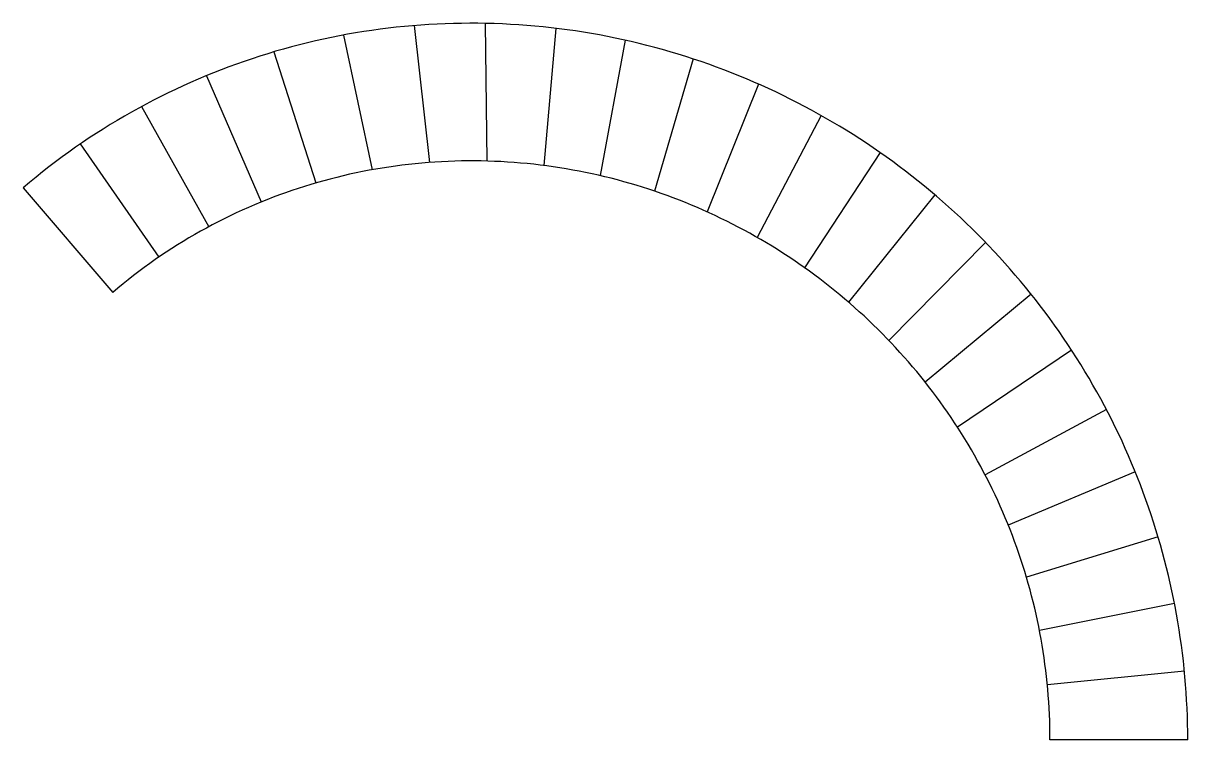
# Model space of a CAD drawing. Header units: millimetres. Extents: x -342 to 503, y 0 to 520.
import ezdxf

# ---------------------------------------------------------------- set-up
doc = ezdxf.new("R2010")
doc.units = ezdxf.units.MM

msp = doc.modelspace()

# ---------------------------------------------------------------- linework, layer by layer
for p, q in [((-58.68, 518.58), (-47.44, 419.21)), ((-7.1, 520.19), (-5.74, 420.2)), ((44.21, 516.6), (35.68, 416.97)), ((-109.98, 511.7), (-88.97, 413.94)), ((94.74, 507.93), (76.4, 409.63)), ((-160.43, 499.57), (-129.86, 404.36)), ((143.99, 494.36), (116.03, 398.35)), ((-209.46, 482.23), (-169.62, 390.51)), ((191.51, 476.08), (154.19, 383.3)), ((-256.5, 459.85), (-207.78, 372.52)), ((236.87, 453.35), (190.56, 364.72)), ((-300.98, 432.64), (-243.88, 350.55)), ((279.69, 426.42), (224.84, 342.8)), ((-342.39, 400.89), (-277.44, 324.85)), ((-342.39, 400.89), (-277.44, 324.85)), ((319.6, 395.6), (256.76, 317.81)), ((356.29, 361.18), (286.06, 289.99)), ((389.43, 323.51), (312.51, 259.61)), ((418.77, 282.93), (335.91, 226.95)), ((444.05, 239.79), (356.06, 192.28)), ((465.05, 194.49), (372.79, 155.91)), ((481.59, 147.44), (385.97, 118.16)), ((493.51, 99.04), (395.46, 79.36)), ((500.7, 49.75), (401.19, 39.86)), ((503.11, 0), (403.11, 0)), ((503.11, 0), (403.11, 0))]:
    msp.add_line(p, q)
for points in [[(503.11, 0), (503.08, 5.73), (502.99, 11.46), (502.84, 17.19), (502.62, 22.91), (502.33, 28.63), (501.98, 34.35), (501.56, 40.07), (501.08, 45.78), (500.54, 51.48), (499.94, 57.18), (499.27, 62.87), (498.55, 68.56), (497.75, 74.23), (496.9, 79.9), (495.98, 85.56), (494.99, 91.2), (493.94, 96.84), (492.83, 102.46), (491.67, 108.08), (490.44, 113.68), (489.15, 119.26), (487.79, 124.83), (486.37, 130.39), (484.89, 135.93), (483.34, 141.45), (481.73, 146.96), (480.07, 152.45), (478.35, 157.92), (476.57, 163.37), (474.72, 168.81), (472.82, 174.22), (470.85, 179.61), (468.82, 184.98), (466.73, 190.32), (464.58, 195.65), (462.38, 200.95), (460.12, 206.23), (457.81, 211.49), (455.43, 216.72), (452.99, 221.92), (450.49, 227.09), (447.94, 232.24), (445.32, 237.36), (442.66, 242.45), (439.94, 247.51), (437.17, 252.55), (434.33, 257.55), (431.44, 262.53), (428.5, 267.47), (425.49, 272.38), (422.44, 277.25), (419.32, 282.09), (416.16, 286.9), (412.95, 291.68), (409.69, 296.43), (406.37, 301.13), (402.99, 305.8), (399.56, 310.44), (396.08, 315.03), (392.55, 319.58), (388.97, 324.1), (385.34, 328.59), (381.67, 333.04), (377.94, 337.44), (374.16, 341.81), (370.34, 346.13), (366.46, 350.41), (362.53, 354.64), (358.55, 358.83), (354.54, 362.99), (350.48, 367.1), (346.37, 371.18), (342.22, 375.2), (338.02, 379.18), (333.77, 383.11), (329.48, 386.99), (325.14, 390.83), (320.75, 394.62), (316.34, 398.37), (311.88, 402.07), (307.38, 405.72), (302.83, 409.32), (298.24, 412.88), (293.61, 416.38), (288.94, 419.82), (284.23, 423.22), (279.48, 426.56), (274.7, 429.87), (269.88, 433.12), (265.02, 436.32), (260.13, 439.46), (255.2, 442.54), (250.23, 445.58), (245.22, 448.55), (240.18, 451.47), (235.11, 454.34), (230, 457.16), (224.87, 459.92), (219.69, 462.62), (214.49, 465.26), (209.26, 467.85), (203.99, 470.38), (198.69, 472.84), (193.37, 475.25), (188.02, 477.61), (182.64, 479.9), (177.23, 482.14), (171.79, 484.32), (166.33, 486.43), (160.84, 488.49), (155.33, 490.48), (149.8, 492.41), (144.23, 494.28), (138.65, 496.09), (133.05, 497.83), (127.42, 499.51), (121.77, 501.13), (116.1, 502.69), (110.41, 504.18), (104.71, 505.6), (98.98, 506.97), (93.24, 508.26), (87.48, 509.5), (81.71, 510.66), (75.92, 511.77), (70.11, 512.8), (64.29, 513.77), (58.46, 514.68), (52.62, 515.51), (46.76, 516.29), (40.89, 516.99), (35.02, 517.62), (29.13, 518.19), (23.24, 518.69), (17.34, 519.12), (11.43, 519.48), (5.51, 519.78), (-0.41, 520.01), (-6.33, 520.18), (-12.26, 520.26), (-18.19, 520.28), (-24.12, 520.23), (-30.06, 520.11), (-35.99, 519.92), (-41.92, 519.67), (-47.86, 519.34), (-53.79, 518.95), (-59.71, 518.49), (-65.64, 517.95), (-71.55, 517.34), (-77.47, 516.66), (-83.37, 515.92), (-89.27, 515.1), (-95.16, 514.22), (-101.05, 513.28), (-106.92, 512.26), (-112.78, 511.17), (-118.63, 510), (-124.47, 508.76), (-130.29, 507.45), (-136.1, 506.08), (-141.89, 504.65), (-147.67, 503.14), (-153.44, 501.57), (-159.19, 499.94), (-164.91, 498.21), (-170.61, 496.42), (-176.3, 494.56), (-181.96, 492.63), (-187.6, 490.64), (-193.22, 488.59), (-198.82, 486.47), (-204.39, 484.28), (-209.94, 482.03), (-215.45, 479.69), (-220.94, 477.29), (-226.4, 474.83), (-231.83, 472.3), (-237.24, 469.71), (-242.61, 467.06), (-247.96, 464.35), (-253.28, 461.57), (-258.55, 458.72), (-263.79, 455.8), (-268.99, 452.81), (-274.16, 449.77), (-279.29, 446.67), (-284.39, 443.5), (-289.46, 440.28), (-294.48, 437.01), (-299.47, 433.67), (-304.41, 430.26), (-309.3, 426.78), (-314.15, 423.24), (-318.96, 419.65), (-323.73, 416.01), (-328.46, 412.31), (-333.14, 408.55), (-337.79, 404.75), (-342.39, 400.89)], [(403.11, 0), (403.09, 4.59), (403.02, 9.18), (402.9, 13.77), (402.72, 18.36), (402.49, 22.94), (402.21, 27.53), (401.88, 32.1), (401.49, 36.68), (401.06, 41.25), (400.59, 45.82), (400.06, 50.38), (399.48, 54.93), (398.85, 59.48), (398.17, 64.03), (397.43, 68.56), (396.64, 73.08), (395.81, 77.6), (394.93, 82.11), (394, 86.61), (393.02, 91.1), (391.99, 95.58), (390.91, 100.04), (389.78, 104.5), (388.6, 108.94), (387.36, 113.36), (386.08, 117.78), (384.76, 122.18), (383.39, 126.57), (381.97, 130.95), (380.5, 135.3), (378.98, 139.65), (377.42, 143.97), (375.8, 148.28), (374.13, 152.56), (372.42, 156.84), (370.67, 161.09), (368.87, 165.33), (367.02, 169.55), (365.13, 173.75), (363.19, 177.92), (361.2, 182.08), (359.16, 186.21), (357.07, 190.32), (354.95, 194.41), (352.79, 198.48), (350.58, 202.53), (348.32, 206.55), (346.02, 210.55), (343.67, 214.52), (341.27, 218.46), (338.83, 222.38), (336.35, 226.27), (333.83, 230.14), (331.27, 233.99), (328.67, 237.81), (326.02, 241.6), (323.33, 245.35), (320.6, 249.08), (317.82, 252.78), (315, 256.45), (312.14, 260.09), (309.25, 263.7), (306.32, 267.29), (303.35, 270.84), (300.33, 274.36), (297.28, 277.85), (294.18, 281.3), (291.05, 284.71), (287.87, 288.1), (284.66, 291.45), (281.42, 294.77), (278.14, 298.06), (274.83, 301.32), (271.47, 304.53), (268.08, 307.71), (264.65, 310.85), (261.18, 313.95), (257.68, 317.02), (254.15, 320.05), (250.59, 323.05), (246.99, 326.01), (243.35, 328.93), (239.69, 331.81), (235.98, 334.65), (232.25, 337.45), (228.48, 340.2), (224.68, 342.92), (220.85, 345.6), (217, 348.25), (213.11, 350.85), (209.19, 353.4), (205.24, 355.92), (201.26, 358.38), (197.25, 360.81), (193.21, 363.19), (189.15, 365.53), (185.06, 367.83), (180.94, 370.08), (176.8, 372.29), (172.62, 374.45), (168.43, 376.56), (164.2, 378.63), (159.95, 380.65), (155.68, 382.63), (151.39, 384.56), (147.07, 386.44), (142.73, 388.28), (138.36, 390.07), (133.98, 391.81), (129.57, 393.5), (125.14, 395.15), (120.69, 396.74), (116.22, 398.28), (111.73, 399.78), (107.23, 401.22), (102.7, 402.62), (98.16, 403.96), (93.6, 405.25), (89.02, 406.49), (84.43, 407.68), (79.82, 408.82), (75.2, 409.9), (70.56, 410.94), (65.91, 411.92), (61.24, 412.85), (56.56, 413.72), (51.87, 414.55), (47.17, 415.32), (42.46, 416.03), (37.74, 416.69), (33.01, 417.3), (28.27, 417.85), (23.52, 418.35), (18.76, 418.79), (14, 419.18), (9.23, 419.51), (4.45, 419.79), (-0.33, 420.01), (-5.11, 420.18), (-9.9, 420.29), (-14.7, 420.34), (-19.49, 420.33), (-24.29, 420.27), (-29.08, 420.16), (-33.88, 419.99), (-38.68, 419.77), (-43.48, 419.49), (-48.27, 419.15), (-53.06, 418.74), (-57.85, 418.28), (-62.64, 417.77), (-67.42, 417.2), (-72.2, 416.57), (-76.97, 415.89), (-81.73, 415.16), (-86.49, 414.37), (-91.24, 413.52), (-95.97, 412.6), (-100.7, 411.62), (-105.42, 410.6), (-110.13, 409.51), (-114.83, 408.38), (-119.51, 407.19), (-124.19, 405.95), (-128.85, 404.65), (-133.49, 403.28), (-138.11, 401.85), (-142.72, 400.36), (-147.31, 398.83), (-151.89, 397.24), (-156.44, 395.59), (-160.99, 393.9), (-165.51, 392.15), (-170.01, 390.35), (-174.48, 388.47), (-178.93, 386.54), (-183.36, 384.56), (-187.77, 382.53), (-192.16, 380.45), (-196.52, 378.32), (-200.86, 376.13), (-205.17, 373.9), (-209.45, 371.61), (-213.7, 369.25), (-217.92, 366.84), (-222.11, 364.38), (-226.28, 361.88), (-230.41, 359.32), (-234.52, 356.72), (-238.6, 354.08), (-242.65, 351.38), (-246.65, 348.62), (-250.62, 345.8), (-254.55, 342.94), (-258.45, 340.04), (-262.32, 337.09), (-266.15, 334.09), (-269.95, 331.05), (-273.71, 327.97), (-277.44, 324.85)]]:
    msp.add_lwpolyline(points)

doc.saveas('drawing.dxf')
